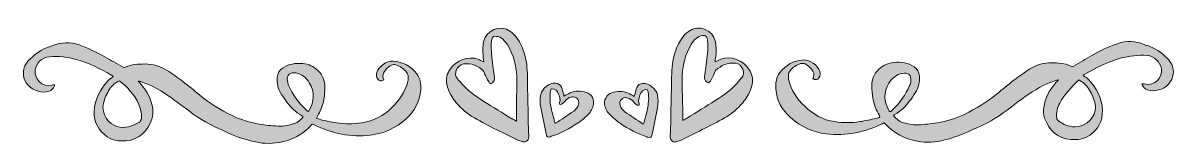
# Model space of a CAD drawing. Header units: inches. Extents: x 0.75 to 5.25, y 1.52 to 4.48.
# Drawn here: x 1.032 to 4.962, y 2.754 to 3.168 of the extents above; entities that cross this region are included whole.
import ezdxf

# ---------------------------------------------------------------- set-up
doc = ezdxf.new("R2010")
doc.units = ezdxf.units.IN
doc.header["$MEASUREMENT"] = 0
doc.layers.add('Calque 1', color=7, linetype='Continuous')

# ---------------------------------------------------------------- blocks, each defined once
blk = doc.blocks.new('block 4')
at = {"layer": 'Calque 1', "true_color": 0xbd2218}
h = blk.add_hatch(color=22, dxfattribs=at)
h.dxf.hatch_style = 2
edge = h.paths.add_edge_path()
edge.add_spline(control_points=[(2.6056, 3.0347), (2.6042, 3.0444), (2.6028, 3.0528), (2.6028, 3.0611), (2.6014, 3.0764), (2.6028, 3.0917), (2.6056, 3.1069), (2.6125, 3.1375), (2.6597, 3.1681), (2.6972, 3.1389), (2.7111, 3.1278), (2.7222, 3.1139), (2.7306, 3.0972), (2.7431, 3.0722), (2.7514, 3.0444), (2.7528, 3.0167), (2.7556, 2.9861), (2.7542, 2.9556), (2.7556, 2.925), (2.7569, 2.8806), (2.7569, 2.8361), (2.7583, 2.7931), (2.7583, 2.7889), (2.7597, 2.7861), (2.7597, 2.7819), (2.7597, 2.7764), (2.7583, 2.7708), (2.7542, 2.7667), (2.7514, 2.7625), (2.7472, 2.7611), (2.7431, 2.7611), (2.7361, 2.7625), (2.7292, 2.7639), (2.7236, 2.7667), (2.7056, 2.775), (2.6875, 2.7847), (2.6694, 2.7931), (2.6431, 2.8056), (2.6167, 2.8194), (2.5917, 2.8333), (2.5667, 2.8458), (2.5444, 2.8611), (2.525, 2.8806), (2.5125, 2.8931), (2.5014, 2.9069), (2.4931, 2.9222), (2.4861, 2.9333), (2.4819, 2.9458), (2.4792, 2.9583), (2.475, 2.9764), (2.4792, 2.9944), (2.4903, 3.0097), (2.5111, 3.0403), (2.5528, 3.0556), (2.5861, 3.0444), (2.5917, 3.0417), (2.5972, 3.0389), (2.6056, 3.0347)], knot_values=[0, 0, 0, 0, 1, 1, 1, 2, 2, 2, 3, 3, 3, 4, 4, 4, 5, 5, 5, 6, 6, 6, 7, 7, 7, 8, 8, 8, 9, 9, 9, 10, 10, 10, 11, 11, 11, 12, 12, 12, 13, 13, 13, 14, 14, 14, 15, 15, 15, 16, 16, 16, 17, 17, 17, 18, 18, 18, 19, 19, 19, 19], degree=3, periodic=1)
edge = h.paths.add_edge_path()
edge.add_spline(control_points=[(2.7167, 2.8319), (2.7167, 2.8375), (2.7167, 2.8403), (2.7167, 2.8431), (2.7167, 2.8542), (2.7167, 2.8667), (2.7167, 2.8778), (2.7167, 2.9139), (2.7194, 2.95), (2.7181, 2.9861), (2.7167, 3.0236), (2.7069, 3.0583), (2.6875, 3.0917), (2.6833, 3.0986), (2.6764, 3.1056), (2.6708, 3.1125), (2.6653, 3.1181), (2.6569, 3.1222), (2.6486, 3.1222), (2.6389, 3.1236), (2.6361, 3.1222), (2.6333, 3.1125), (2.6319, 3.1056), (2.6306, 3.0986), (2.6306, 3.0917), (2.6306, 3.0653), (2.6347, 3.0389), (2.6375, 3.0125), (2.6389, 3.0028), (2.6403, 2.9917), (2.6417, 2.9819), (2.6431, 2.975), (2.6403, 2.9681), (2.6347, 2.9639), (2.6292, 2.9597), (2.625, 2.9597), (2.6222, 2.9667), (2.6167, 2.9764), (2.6125, 2.9861), (2.6083, 2.9944), (2.6069, 2.9972), (2.6056, 3), (2.6042, 3.0028), (2.5861, 3.0222), (2.5639, 3.0319), (2.5361, 3.0278), (2.5125, 3.025), (2.5014, 2.9917), (2.5153, 2.9778), (2.5181, 2.9736), (2.5208, 2.9708), (2.525, 2.9667), (2.5472, 2.9389), (2.5764, 2.9194), (2.6056, 2.9), (2.6375, 2.8806), (2.6694, 2.8597), (2.7014, 2.8403), (2.7042, 2.8403), (2.7097, 2.8375), (2.7167, 2.8319)], knot_values=[0, 0, 0, 0, 1, 1, 1, 2, 2, 2, 3, 3, 3, 4, 4, 4, 5, 5, 5, 6, 6, 6, 7, 7, 7, 8, 8, 8, 9, 9, 9, 10, 10, 10, 11, 11, 11, 12, 12, 12, 13, 13, 13, 14, 14, 14, 15, 15, 15, 16, 16, 16, 17, 17, 17, 18, 18, 18, 19, 19, 19, 20, 20, 20, 20], degree=3, periodic=1)
at = {"layer": 'Calque 1', "true_color": 0x62432c}
h = blk.add_hatch(color=49, dxfattribs=at)
h.dxf.hatch_style = 2
edge = h.paths.add_edge_path()
edge.add_spline(control_points=[(1.3403, 2.9847), (1.3375, 2.9875), (1.3361, 2.9875), (1.3347, 2.9889), (1.2958, 3.0111), (1.2569, 3.0319), (1.2139, 3.0431), (1.1847, 3.0514), (1.1528, 3.0556), (1.1222, 3.0528), (1.0958, 3.05), (1.0778, 3.0319), (1.0736, 3.0069), (1.0694, 2.9819), (1.0944, 2.9444), (1.1319, 2.9556), (1.1333, 2.9556), (1.1361, 2.9569), (1.1389, 2.9569), (1.1389, 2.9556), (1.1403, 2.9542), (1.1389, 2.9528), (1.1347, 2.9444), (1.1292, 2.9375), (1.1208, 2.9347), (1.1083, 2.9306), (1.0958, 2.9306), (1.0833, 2.9347), (1.0556, 2.9417), (1.0361, 2.9639), (1.0333, 2.9903), (1.0319, 3.0083), (1.0375, 3.0236), (1.0486, 3.0375), (1.0667, 3.0569), (1.0875, 3.0736), (1.1125, 3.0833), (1.1194, 3.0861), (1.125, 3.0875), (1.1319, 3.0903), (1.1625, 3.1028), (1.1931, 3.1028), (1.2236, 3.0931), (1.2542, 3.0819), (1.2833, 3.0681), (1.3111, 3.0528), (1.3319, 3.0403), (1.3528, 3.0292), (1.3736, 3.0167), (1.3764, 3.0153), (1.3792, 3.0153), (1.3819, 3.0167), (1.4028, 3.0264), (1.425, 3.0278), (1.4486, 3.0278), (1.475, 3.0278), (1.5, 3.0208), (1.5222, 3.0069), (1.5417, 2.9944), (1.5597, 2.9819), (1.5778, 2.9681), (1.5972, 2.9528), (1.6167, 2.9375), (1.6361, 2.9208), (1.6694, 2.8931), (1.7069, 2.8708), (1.7458, 2.8514), (1.775, 2.8375), (1.8069, 2.8278), (1.8389, 2.8222), (1.8597, 2.8181), (1.8806, 2.8167), (1.9028, 2.8153), (1.9236, 2.8139), (1.9431, 2.8194), (1.9611, 2.825), (1.9708, 2.8278), (1.9792, 2.8361), (1.9889, 2.8472), (1.9875, 2.8486), (1.9847, 2.85), (1.9833, 2.8514), (1.9625, 2.8625), (1.9472, 2.8792), (1.9333, 2.8972), (1.9264, 2.9069), (1.9208, 2.9153), (1.9139, 2.925), (1.9014, 2.9431), (1.8986, 2.9625), (1.9, 2.9833), (1.9014, 2.9958), (1.9069, 3.0069), (1.9181, 3.0139), (1.9389, 3.0278), (1.9625, 3.0319), (1.9875, 3.0292), (2.0069, 3.0278), (2.025, 3.0194), (2.0389, 3.0056), (2.0556, 2.9903), (2.0625, 2.9708), (2.0625, 2.9486), (2.0625, 2.9208), (2.0597, 2.8944), (2.0472, 2.8681), (2.0431, 2.8597), (2.0389, 2.8528), (2.0347, 2.8431), (2.0389, 2.8417), (2.0431, 2.8389), (2.0472, 2.8375), (2.0653, 2.8333), (2.0833, 2.8292), (2.1028, 2.8264), (2.1306, 2.8222), (2.1597, 2.8222), (2.1889, 2.8264), (2.2292, 2.8333), (2.2639, 2.8514), (2.2917, 2.8792), (2.3167, 2.9042), (2.3375, 2.9319), (2.3458, 2.9681), (2.3472, 2.9736), (2.3486, 2.9792), (2.3472, 2.9847), (2.3472, 2.9903), (2.3444, 2.9958), (2.3417, 3), (2.3319, 3.0111), (2.3194, 3.0194), (2.3056, 3.025), (2.3, 3.0264), (2.2958, 3.0264), (2.2903, 3.0236), (2.2792, 3.0181), (2.2708, 3.0097), (2.2639, 2.9986), (2.2597, 2.9903), (2.2597, 2.9819), (2.2639, 2.9736), (2.2556, 2.9681), (2.2472, 2.9694), (2.2431, 2.9764), (2.2375, 2.9833), (2.2375, 2.9917), (2.2403, 2.9986), (2.2472, 3.0194), (2.2736, 3.0389), (2.2958, 3.0375), (2.3292, 3.0347), (2.3569, 3.0208), (2.3764, 2.9944), (2.3889, 2.9778), (2.3917, 2.9583), (2.3903, 2.9389), (2.3875, 2.8986), (2.3681, 2.8667), (2.3403, 2.8403), (2.3056, 2.8083), (2.2653, 2.7903), (2.2181, 2.7847), (2.1514, 2.7764), (2.0875, 2.7903), (2.0264, 2.8194), (2.025, 2.8208), (2.0222, 2.8208), (2.0208, 2.8222), (2.0208, 2.8222), (2.0208, 2.8222), (2.0194, 2.8222), (2.0181, 2.8208), (2.0181, 2.8208), (2.0167, 2.8194), (1.9875, 2.7861), (1.95, 2.7667), (1.9069, 2.7597), (1.8764, 2.7542), (1.8444, 2.7556), (1.8139, 2.7639), (1.7819, 2.7722), (1.7514, 2.7819), (1.7222, 2.7972), (1.7097, 2.8042), (1.6972, 2.8083), (1.6847, 2.8139), (1.6444, 2.8333), (1.6083, 2.8597), (1.5736, 2.8861), (1.5431, 2.9097), (1.5111, 2.9319), (1.4778, 2.95), (1.4653, 2.9569), (1.45, 2.9611), (1.4361, 2.9667), (1.4333, 2.9681), (1.4306, 2.9681), (1.425, 2.9694), (1.4306, 2.9639), (1.4333, 2.9597), (1.4361, 2.9569), (1.4569, 2.9333), (1.4708, 2.9056), (1.475, 2.875), (1.4764, 2.8625), (1.4764, 2.8514), (1.4722, 2.8389), (1.4597, 2.8), (1.4292, 2.7681), (1.3833, 2.7653), (1.3611, 2.7639), (1.3389, 2.7653), (1.3194, 2.7792), (1.2903, 2.8), (1.2736, 2.8278), (1.275, 2.8653), (1.2764, 2.9083), (1.2958, 2.9417), (1.3236, 2.9722), (1.3333, 2.9792), (1.3361, 2.9819), (1.3403, 2.9847)], knot_values=[0, 0, 0, 0, 1, 1, 1, 2, 2, 2, 3, 3, 3, 4, 4, 4, 5, 5, 5, 6, 6, 6, 7, 7, 7, 8, 8, 8, 9, 9, 9, 10, 10, 10, 11, 11, 11, 12, 12, 12, 13, 13, 13, 14, 14, 14, 15, 15, 15, 16, 16, 16, 17, 17, 17, 18, 18, 18, 19, 19, 19, 20, 20, 20, 21, 21, 21, 22, 22, 22, 23, 23, 23, 24, 24, 24, 25, 25, 25, 26, 26, 26, 27, 27, 27, 28, 28, 28, 29, 29, 29, 30, 30, 30, 31, 31, 31, 32, 32, 32, 33, 33, 33, 34, 34, 34, 35, 35, 35, 36, 36, 36, 37, 37, 37, 38, 38, 38, 39, 39, 39, 40, 40, 40, 41, 41, 41, 42, 42, 42, 43, 43, 43, 44, 44, 44, 45, 45, 45, 46, 46, 46, 47, 47, 47, 48, 48, 48, 49, 49, 49, 50, 50, 50, 51, 51, 51, 52, 52, 52, 53, 53, 53, 54, 54, 54, 55, 55, 55, 56, 56, 56, 57, 57, 57, 58, 58, 58, 59, 59, 59, 60, 60, 60, 61, 61, 61, 62, 62, 62, 63, 63, 63, 64, 64, 64, 65, 65, 65, 66, 66, 66, 67, 67, 67, 68, 68, 68, 69, 69, 69, 70, 70, 70, 71, 71, 71, 72, 72, 72, 73, 73, 73, 74, 74, 74, 74], degree=3, periodic=1)
edge = h.paths.add_edge_path()
edge.add_spline(control_points=[(1.3611, 2.9708), (1.3472, 2.9639), (1.3361, 2.9542), (1.3278, 2.9417), (1.3181, 2.9278), (1.3111, 2.9111), (1.3069, 2.8944), (1.2972, 2.8542), (1.3264, 2.8222), (1.3528, 2.8139), (1.3806, 2.8069), (1.4056, 2.8139), (1.4292, 2.8292), (1.4333, 2.8319), (1.4347, 2.8375), (1.4361, 2.8417), (1.4375, 2.8597), (1.4333, 2.8764), (1.4264, 2.8917), (1.4111, 2.925), (1.3875, 2.9486), (1.3611, 2.9708)], knot_values=[0, 0, 0, 0, 1, 1, 1, 2, 2, 2, 3, 3, 3, 4, 4, 4, 5, 5, 5, 6, 6, 6, 7, 7, 7, 7], degree=3, periodic=1)
edge = h.paths.add_edge_path()
edge.add_spline(control_points=[(2.0056, 2.8653), (2.0069, 2.8667), (2.0083, 2.8667), (2.0083, 2.8681), (2.0264, 2.9), (2.0292, 2.9319), (2.0097, 2.9639), (1.9986, 2.9819), (1.9833, 2.9931), (1.9639, 2.9972), (1.9444, 3.0014), (1.9319, 2.9903), (1.9347, 2.9708), (1.9361, 2.9653), (1.9375, 2.9597), (1.9389, 2.9556), (1.9528, 2.9236), (1.9722, 2.8958), (1.9972, 2.8722), (2.0014, 2.8681), (2.0028, 2.8667), (2.0056, 2.8653)], knot_values=[0, 0, 0, 0, 1, 1, 1, 2, 2, 2, 3, 3, 3, 4, 4, 4, 5, 5, 5, 6, 6, 6, 7, 7, 7, 7], degree=3, periodic=1)
at = {"layer": 'Calque 1', "true_color": 0xbd2218}
h = blk.add_hatch(color=22, dxfattribs=at)
h.dxf.hatch_style = 2
edge = h.paths.add_edge_path()
edge.add_spline(control_points=[(2.8792, 2.9181), (2.8861, 2.9222), (2.8931, 2.925), (2.9, 2.9292), (2.9181, 2.9375), (2.9375, 2.9361), (2.9556, 2.9306), (2.975, 2.925), (2.9847, 2.9042), (2.9792, 2.8847), (2.975, 2.8722), (2.9694, 2.8611), (2.9597, 2.8528), (2.95, 2.8431), (2.9389, 2.8333), (2.9278, 2.8264), (2.8986, 2.8069), (2.8694, 2.7903), (2.8361, 2.7806), (2.8347, 2.7806), (2.8347, 2.7806), (2.8333, 2.7792), (2.8222, 2.7764), (2.8208, 2.7778), (2.8181, 2.7889), (2.8125, 2.8194), (2.8056, 2.8486), (2.8, 2.8792), (2.7972, 2.8944), (2.7972, 2.9083), (2.8, 2.9236), (2.8042, 2.9444), (2.8292, 2.9639), (2.85, 2.9625), (2.8597, 2.9611), (2.8667, 2.9569), (2.8708, 2.9486), (2.8736, 2.9417), (2.875, 2.9347), (2.8764, 2.9292), (2.8792, 2.9236), (2.8792, 2.9208), (2.8792, 2.9181)], knot_values=[0, 0, 0, 0, 1, 1, 1, 2, 2, 2, 3, 3, 3, 4, 4, 4, 5, 5, 5, 6, 6, 6, 7, 7, 7, 8, 8, 8, 9, 9, 9, 10, 10, 10, 11, 11, 11, 12, 12, 12, 13, 13, 13, 14, 14, 14, 14], degree=3, periodic=1)
edge = h.paths.add_edge_path()
edge.add_spline(control_points=[(2.85, 2.825), (2.8722, 2.8389), (2.8917, 2.8528), (2.9125, 2.8667), (2.9167, 2.8694), (2.9194, 2.8722), (2.9222, 2.8764), (2.925, 2.8806), (2.9278, 2.8847), (2.9292, 2.8903), (2.9333, 2.9056), (2.9208, 2.9181), (2.9056, 2.9153), (2.8958, 2.9139), (2.8875, 2.9083), (2.8819, 2.9), (2.8792, 2.8958), (2.875, 2.8931), (2.8708, 2.8903), (2.8694, 2.8889), (2.8653, 2.8903), (2.8639, 2.8903), (2.8625, 2.8903), (2.8625, 2.8944), (2.8639, 2.8958), (2.8681, 2.9056), (2.8653, 2.9153), (2.8611, 2.925), (2.8569, 2.9361), (2.85, 2.9431), (2.8361, 2.9431), (2.8347, 2.9403), (2.8333, 2.9375), (2.8333, 2.9347), (2.8319, 2.925), (2.8319, 2.9139), (2.8319, 2.9042), (2.8333, 2.8819), (2.8389, 2.8597), (2.8458, 2.8375), (2.8458, 2.8319), (2.8472, 2.8292), (2.85, 2.825)], knot_values=[0, 0, 0, 0, 1, 1, 1, 2, 2, 2, 3, 3, 3, 4, 4, 4, 5, 5, 5, 6, 6, 6, 7, 7, 7, 8, 8, 8, 9, 9, 9, 10, 10, 10, 11, 11, 11, 12, 12, 12, 13, 13, 13, 14, 14, 14, 14], degree=3, periodic=1)
at = {"layer": 'Calque 1', "lineweight": 0}
for points, knots in [([(2.6056, 3.0347), (2.6042, 3.0444), (2.6028, 3.0528), (2.6028, 3.0611), (2.6014, 3.0764), (2.6028, 3.0917), (2.6056, 3.1069), (2.6125, 3.1375), (2.6597, 3.1681), (2.6972, 3.1389), (2.7111, 3.1278), (2.7222, 3.1139), (2.7306, 3.0972), (2.7431, 3.0722), (2.7514, 3.0444), (2.7528, 3.0167), (2.7556, 2.9861), (2.7542, 2.9556), (2.7556, 2.925), (2.7569, 2.8806), (2.7569, 2.8361), (2.7583, 2.7931), (2.7583, 2.7889), (2.7597, 2.7861), (2.7597, 2.7819), (2.7597, 2.7764), (2.7583, 2.7708), (2.7542, 2.7667), (2.7514, 2.7625), (2.7472, 2.7611), (2.7431, 2.7611), (2.7361, 2.7625), (2.7292, 2.7639), (2.7236, 2.7667), (2.7056, 2.775), (2.6875, 2.7847), (2.6694, 2.7931), (2.6431, 2.8056), (2.6167, 2.8194), (2.5917, 2.8333), (2.5667, 2.8458), (2.5444, 2.8611), (2.525, 2.8806), (2.5125, 2.8931), (2.5014, 2.9069), (2.4931, 2.9222), (2.4861, 2.9333), (2.4819, 2.9458), (2.4792, 2.9583), (2.475, 2.9764), (2.4792, 2.9944), (2.4903, 3.0097), (2.5111, 3.0403), (2.5528, 3.0556), (2.5861, 3.0444), (2.5917, 3.0417), (2.5972, 3.0389), (2.6056, 3.0347)], [0, 0, 0, 0, 1, 1, 1, 2, 2, 2, 3, 3, 3, 4, 4, 4, 5, 5, 5, 6, 6, 6, 7, 7, 7, 8, 8, 8, 9, 9, 9, 10, 10, 10, 11, 11, 11, 12, 12, 12, 13, 13, 13, 14, 14, 14, 15, 15, 15, 16, 16, 16, 17, 17, 17, 18, 18, 18, 19, 19, 19, 19]), ([(2.7167, 2.8319), (2.7167, 2.8375), (2.7167, 2.8403), (2.7167, 2.8431), (2.7167, 2.8542), (2.7167, 2.8667), (2.7167, 2.8778), (2.7167, 2.9139), (2.7194, 2.95), (2.7181, 2.9861), (2.7167, 3.0236), (2.7069, 3.0583), (2.6875, 3.0917), (2.6833, 3.0986), (2.6764, 3.1056), (2.6708, 3.1125), (2.6653, 3.1181), (2.6569, 3.1222), (2.6486, 3.1222), (2.6389, 3.1236), (2.6361, 3.1222), (2.6333, 3.1125), (2.6319, 3.1056), (2.6306, 3.0986), (2.6306, 3.0917), (2.6306, 3.0653), (2.6347, 3.0389), (2.6375, 3.0125), (2.6389, 3.0028), (2.6403, 2.9917), (2.6417, 2.9819), (2.6431, 2.975), (2.6403, 2.9681), (2.6347, 2.9639), (2.6292, 2.9597), (2.625, 2.9597), (2.6222, 2.9667), (2.6167, 2.9764), (2.6125, 2.9861), (2.6083, 2.9944), (2.6069, 2.9972), (2.6056, 3), (2.6042, 3.0028), (2.5861, 3.0222), (2.5639, 3.0319), (2.5361, 3.0278), (2.5125, 3.025), (2.5014, 2.9917), (2.5153, 2.9778), (2.5181, 2.9736), (2.5208, 2.9708), (2.525, 2.9667), (2.5472, 2.9389), (2.5764, 2.9194), (2.6056, 2.9), (2.6375, 2.8806), (2.6694, 2.8597), (2.7014, 2.8403), (2.7042, 2.8403), (2.7097, 2.8375), (2.7167, 2.8319)], [0, 0, 0, 0, 1, 1, 1, 2, 2, 2, 3, 3, 3, 4, 4, 4, 5, 5, 5, 6, 6, 6, 7, 7, 7, 8, 8, 8, 9, 9, 9, 10, 10, 10, 11, 11, 11, 12, 12, 12, 13, 13, 13, 14, 14, 14, 15, 15, 15, 16, 16, 16, 17, 17, 17, 18, 18, 18, 19, 19, 19, 20, 20, 20, 20]), ([(1.3403, 2.9847), (1.3375, 2.9875), (1.3361, 2.9875), (1.3347, 2.9889), (1.2958, 3.0111), (1.2569, 3.0319), (1.2139, 3.0431), (1.1847, 3.0514), (1.1528, 3.0556), (1.1222, 3.0528), (1.0958, 3.05), (1.0778, 3.0319), (1.0736, 3.0069), (1.0694, 2.9819), (1.0944, 2.9444), (1.1319, 2.9556), (1.1333, 2.9556), (1.1361, 2.9569), (1.1389, 2.9569), (1.1389, 2.9556), (1.1403, 2.9542), (1.1389, 2.9528), (1.1347, 2.9444), (1.1292, 2.9375), (1.1208, 2.9347), (1.1083, 2.9306), (1.0958, 2.9306), (1.0833, 2.9347), (1.0556, 2.9417), (1.0361, 2.9639), (1.0333, 2.9903), (1.0319, 3.0083), (1.0375, 3.0236), (1.0486, 3.0375), (1.0667, 3.0569), (1.0875, 3.0736), (1.1125, 3.0833), (1.1194, 3.0861), (1.125, 3.0875), (1.1319, 3.0903), (1.1625, 3.1028), (1.1931, 3.1028), (1.2236, 3.0931), (1.2542, 3.0819), (1.2833, 3.0681), (1.3111, 3.0528), (1.3319, 3.0403), (1.3528, 3.0292), (1.3736, 3.0167), (1.3764, 3.0153), (1.3792, 3.0153), (1.3819, 3.0167), (1.4028, 3.0264), (1.425, 3.0278), (1.4486, 3.0278), (1.475, 3.0278), (1.5, 3.0208), (1.5222, 3.0069), (1.5417, 2.9944), (1.5597, 2.9819), (1.5778, 2.9681), (1.5972, 2.9528), (1.6167, 2.9375), (1.6361, 2.9208), (1.6694, 2.8931), (1.7069, 2.8708), (1.7458, 2.8514), (1.775, 2.8375), (1.8069, 2.8278), (1.8389, 2.8222), (1.8597, 2.8181), (1.8806, 2.8167), (1.9028, 2.8153), (1.9236, 2.8139), (1.9431, 2.8194), (1.9611, 2.825), (1.9708, 2.8278), (1.9792, 2.8361), (1.9889, 2.8472), (1.9875, 2.8486), (1.9847, 2.85), (1.9833, 2.8514), (1.9625, 2.8625), (1.9472, 2.8792), (1.9333, 2.8972), (1.9264, 2.9069), (1.9208, 2.9153), (1.9139, 2.925), (1.9014, 2.9431), (1.8986, 2.9625), (1.9, 2.9833), (1.9014, 2.9958), (1.9069, 3.0069), (1.9181, 3.0139), (1.9389, 3.0278), (1.9625, 3.0319), (1.9875, 3.0292), (2.0069, 3.0278), (2.025, 3.0194), (2.0389, 3.0056), (2.0556, 2.9903), (2.0625, 2.9708), (2.0625, 2.9486), (2.0625, 2.9208), (2.0597, 2.8944), (2.0472, 2.8681), (2.0431, 2.8597), (2.0389, 2.8528), (2.0347, 2.8431), (2.0389, 2.8417), (2.0431, 2.8389), (2.0472, 2.8375), (2.0653, 2.8333), (2.0833, 2.8292), (2.1028, 2.8264), (2.1306, 2.8222), (2.1597, 2.8222), (2.1889, 2.8264), (2.2292, 2.8333), (2.2639, 2.8514), (2.2917, 2.8792), (2.3167, 2.9042), (2.3375, 2.9319), (2.3458, 2.9681), (2.3472, 2.9736), (2.3486, 2.9792), (2.3472, 2.9847), (2.3472, 2.9903), (2.3444, 2.9958), (2.3417, 3), (2.3319, 3.0111), (2.3194, 3.0194), (2.3056, 3.025), (2.3, 3.0264), (2.2958, 3.0264), (2.2903, 3.0236), (2.2792, 3.0181), (2.2708, 3.0097), (2.2639, 2.9986), (2.2597, 2.9903), (2.2597, 2.9819), (2.2639, 2.9736), (2.2556, 2.9681), (2.2472, 2.9694), (2.2431, 2.9764), (2.2375, 2.9833), (2.2375, 2.9917), (2.2403, 2.9986), (2.2472, 3.0194), (2.2736, 3.0389), (2.2958, 3.0375), (2.3292, 3.0347), (2.3569, 3.0208), (2.3764, 2.9944), (2.3889, 2.9778), (2.3917, 2.9583), (2.3903, 2.9389), (2.3875, 2.8986), (2.3681, 2.8667), (2.3403, 2.8403), (2.3056, 2.8083), (2.2653, 2.7903), (2.2181, 2.7847), (2.1514, 2.7764), (2.0875, 2.7903), (2.0264, 2.8194), (2.025, 2.8208), (2.0222, 2.8208), (2.0208, 2.8222), (2.0208, 2.8222), (2.0208, 2.8222), (2.0194, 2.8222), (2.0181, 2.8208), (2.0181, 2.8208), (2.0167, 2.8194), (1.9875, 2.7861), (1.95, 2.7667), (1.9069, 2.7597), (1.8764, 2.7542), (1.8444, 2.7556), (1.8139, 2.7639), (1.7819, 2.7722), (1.7514, 2.7819), (1.7222, 2.7972), (1.7097, 2.8042), (1.6972, 2.8083), (1.6847, 2.8139), (1.6444, 2.8333), (1.6083, 2.8597), (1.5736, 2.8861), (1.5431, 2.9097), (1.5111, 2.9319), (1.4778, 2.95), (1.4653, 2.9569), (1.45, 2.9611), (1.4361, 2.9667), (1.4333, 2.9681), (1.4306, 2.9681), (1.425, 2.9694), (1.4306, 2.9639), (1.4333, 2.9597), (1.4361, 2.9569), (1.4569, 2.9333), (1.4708, 2.9056), (1.475, 2.875), (1.4764, 2.8625), (1.4764, 2.8514), (1.4722, 2.8389), (1.4597, 2.8), (1.4292, 2.7681), (1.3833, 2.7653), (1.3611, 2.7639), (1.3389, 2.7653), (1.3194, 2.7792), (1.2903, 2.8), (1.2736, 2.8278), (1.275, 2.8653), (1.2764, 2.9083), (1.2958, 2.9417), (1.3236, 2.9722), (1.3333, 2.9792), (1.3361, 2.9819), (1.3403, 2.9847)], [0, 0, 0, 0, 1, 1, 1, 2, 2, 2, 3, 3, 3, 4, 4, 4, 5, 5, 5, 6, 6, 6, 7, 7, 7, 8, 8, 8, 9, 9, 9, 10, 10, 10, 11, 11, 11, 12, 12, 12, 13, 13, 13, 14, 14, 14, 15, 15, 15, 16, 16, 16, 17, 17, 17, 18, 18, 18, 19, 19, 19, 20, 20, 20, 21, 21, 21, 22, 22, 22, 23, 23, 23, 24, 24, 24, 25, 25, 25, 26, 26, 26, 27, 27, 27, 28, 28, 28, 29, 29, 29, 30, 30, 30, 31, 31, 31, 32, 32, 32, 33, 33, 33, 34, 34, 34, 35, 35, 35, 36, 36, 36, 37, 37, 37, 38, 38, 38, 39, 39, 39, 40, 40, 40, 41, 41, 41, 42, 42, 42, 43, 43, 43, 44, 44, 44, 45, 45, 45, 46, 46, 46, 47, 47, 47, 48, 48, 48, 49, 49, 49, 50, 50, 50, 51, 51, 51, 52, 52, 52, 53, 53, 53, 54, 54, 54, 55, 55, 55, 56, 56, 56, 57, 57, 57, 58, 58, 58, 59, 59, 59, 60, 60, 60, 61, 61, 61, 62, 62, 62, 63, 63, 63, 64, 64, 64, 65, 65, 65, 66, 66, 66, 67, 67, 67, 68, 68, 68, 69, 69, 69, 70, 70, 70, 71, 71, 71, 72, 72, 72, 73, 73, 73, 74, 74, 74, 74]), ([(2.0056, 2.8653), (2.0069, 2.8667), (2.0083, 2.8667), (2.0083, 2.8681), (2.0264, 2.9), (2.0292, 2.9319), (2.0097, 2.9639), (1.9986, 2.9819), (1.9833, 2.9931), (1.9639, 2.9972), (1.9444, 3.0014), (1.9319, 2.9903), (1.9347, 2.9708), (1.9361, 2.9653), (1.9375, 2.9597), (1.9389, 2.9556), (1.9528, 2.9236), (1.9722, 2.8958), (1.9972, 2.8722), (2.0014, 2.8681), (2.0028, 2.8667), (2.0056, 2.8653)], [0, 0, 0, 0, 1, 1, 1, 2, 2, 2, 3, 3, 3, 4, 4, 4, 5, 5, 5, 6, 6, 6, 7, 7, 7, 7]), ([(1.3611, 2.9708), (1.3472, 2.9639), (1.3361, 2.9542), (1.3278, 2.9417), (1.3181, 2.9278), (1.3111, 2.9111), (1.3069, 2.8944), (1.2972, 2.8542), (1.3264, 2.8222), (1.3528, 2.8139), (1.3806, 2.8069), (1.4056, 2.8139), (1.4292, 2.8292), (1.4333, 2.8319), (1.4347, 2.8375), (1.4361, 2.8417), (1.4375, 2.8597), (1.4333, 2.8764), (1.4264, 2.8917), (1.4111, 2.925), (1.3875, 2.9486), (1.3611, 2.9708)], [0, 0, 0, 0, 1, 1, 1, 2, 2, 2, 3, 3, 3, 4, 4, 4, 5, 5, 5, 6, 6, 6, 7, 7, 7, 7]), ([(2.8792, 2.9181), (2.8861, 2.9222), (2.8931, 2.925), (2.9, 2.9292), (2.9181, 2.9375), (2.9375, 2.9361), (2.9556, 2.9306), (2.975, 2.925), (2.9847, 2.9042), (2.9792, 2.8847), (2.975, 2.8722), (2.9694, 2.8611), (2.9597, 2.8528), (2.95, 2.8431), (2.9389, 2.8333), (2.9278, 2.8264), (2.8986, 2.8069), (2.8694, 2.7903), (2.8361, 2.7806), (2.8347, 2.7806), (2.8347, 2.7806), (2.8333, 2.7792), (2.8222, 2.7764), (2.8208, 2.7778), (2.8181, 2.7889), (2.8125, 2.8194), (2.8056, 2.8486), (2.8, 2.8792), (2.7972, 2.8944), (2.7972, 2.9083), (2.8, 2.9236), (2.8042, 2.9444), (2.8292, 2.9639), (2.85, 2.9625), (2.8597, 2.9611), (2.8667, 2.9569), (2.8708, 2.9486), (2.8736, 2.9417), (2.875, 2.9347), (2.8764, 2.9292), (2.8792, 2.9236), (2.8792, 2.9208), (2.8792, 2.9181)], [0, 0, 0, 0, 1, 1, 1, 2, 2, 2, 3, 3, 3, 4, 4, 4, 5, 5, 5, 6, 6, 6, 7, 7, 7, 8, 8, 8, 9, 9, 9, 10, 10, 10, 11, 11, 11, 12, 12, 12, 13, 13, 13, 14, 14, 14, 14]), ([(2.85, 2.825), (2.8722, 2.8389), (2.8917, 2.8528), (2.9125, 2.8667), (2.9167, 2.8694), (2.9194, 2.8722), (2.9222, 2.8764), (2.925, 2.8806), (2.9278, 2.8847), (2.9292, 2.8903), (2.9333, 2.9056), (2.9208, 2.9181), (2.9056, 2.9153), (2.8958, 2.9139), (2.8875, 2.9083), (2.8819, 2.9), (2.8792, 2.8958), (2.875, 2.8931), (2.8708, 2.8903), (2.8694, 2.8889), (2.8653, 2.8903), (2.8639, 2.8903), (2.8625, 2.8903), (2.8625, 2.8944), (2.8639, 2.8958), (2.8681, 2.9056), (2.8653, 2.9153), (2.8611, 2.925), (2.8569, 2.9361), (2.85, 2.9431), (2.8361, 2.9431), (2.8347, 2.9403), (2.8333, 2.9375), (2.8333, 2.9347), (2.8319, 2.925), (2.8319, 2.9139), (2.8319, 2.9042), (2.8333, 2.8819), (2.8389, 2.8597), (2.8458, 2.8375), (2.8458, 2.8319), (2.8472, 2.8292), (2.85, 2.825)], [0, 0, 0, 0, 1, 1, 1, 2, 2, 2, 3, 3, 3, 4, 4, 4, 5, 5, 5, 6, 6, 6, 7, 7, 7, 8, 8, 8, 9, 9, 9, 10, 10, 10, 11, 11, 11, 12, 12, 12, 13, 13, 13, 14, 14, 14, 14])]:
    blk.add_open_spline(points, degree=3, knots=knots, dxfattribs=at)
blk = doc.blocks.new('block 5')
at = {"layer": 'Calque 1', "true_color": 0xbd2218}
h = blk.add_hatch(color=22, dxfattribs=at)
h.dxf.hatch_style = 2
edge = h.paths.add_edge_path()
edge.add_spline(control_points=[(3.4153, 3.0444), (3.45, 3.0569), (3.4903, 3.0417), (3.5111, 3.0097), (3.5222, 2.9944), (3.525, 2.9764), (3.5222, 2.9583), (3.5194, 2.9458), (3.5153, 2.9333), (3.5083, 2.9222), (3.5, 2.9069), (3.4889, 2.8931), (3.4764, 2.8806), (3.4569, 2.8611), (3.4347, 2.8458), (3.4097, 2.8333), (3.3833, 2.8194), (3.3583, 2.8069), (3.3319, 2.7931), (3.3139, 2.7847), (3.2958, 2.775), (3.2778, 2.7667), (3.2722, 2.7639), (3.2639, 2.7625), (3.2583, 2.7611), (3.2528, 2.7597), (3.25, 2.7625), (3.2472, 2.7667), (3.2431, 2.7708), (3.2417, 2.7764), (3.2417, 2.7819), (3.2417, 2.7861), (3.2431, 2.7889), (3.2431, 2.7931), (3.2444, 2.8375), (3.2444, 2.8819), (3.2458, 2.925), (3.2472, 2.9556), (3.2458, 2.9861), (3.2486, 3.0167), (3.2514, 3.0444), (3.2583, 3.0722), (3.2708, 3.0972), (3.2792, 3.1125), (3.2889, 3.1278), (3.3042, 3.1389), (3.3417, 3.1681), (3.3889, 3.1389), (3.3958, 3.1069), (3.3986, 3.0917), (3.4, 3.0764), (3.3986, 3.0611), (3.3972, 3.0528), (3.3958, 3.0444), (3.3958, 3.0347), (3.4028, 3.0389), (3.4083, 3.0417), (3.4153, 3.0444)], knot_values=[0, 0, 0, 0, 1, 1, 1, 2, 2, 2, 3, 3, 3, 4, 4, 4, 5, 5, 5, 6, 6, 6, 7, 7, 7, 8, 8, 8, 9, 9, 9, 10, 10, 10, 11, 11, 11, 12, 12, 12, 13, 13, 13, 14, 14, 14, 15, 15, 15, 16, 16, 16, 17, 17, 17, 18, 18, 18, 19, 19, 19, 19], degree=3, periodic=1)
edge = h.paths.add_edge_path()
edge.add_spline(control_points=[(3.3, 2.8431), (3.3319, 2.8625), (3.3639, 2.8833), (3.3958, 2.9028), (3.425, 2.9208), (3.4542, 2.9417), (3.4764, 2.9694), (3.4792, 2.9736), (3.4819, 2.9764), (3.4861, 2.9806), (3.5, 2.9944), (3.4889, 3.0278), (3.4653, 3.0306), (3.4375, 3.0333), (3.4167, 3.0236), (3.3972, 3.0056), (3.3944, 3.0028), (3.3944, 3), (3.3931, 2.9972), (3.3889, 2.9875), (3.3847, 2.9778), (3.3792, 2.9694), (3.375, 2.9625), (3.3722, 2.9625), (3.3667, 2.9667), (3.3611, 2.9708), (3.3583, 2.9778), (3.3597, 2.9847), (3.3611, 2.9944), (3.3625, 3.0056), (3.3639, 3.0153), (3.3667, 3.0417), (3.3708, 3.0681), (3.3708, 3.0944), (3.3708, 3.1014), (3.3694, 3.1083), (3.3681, 3.1153), (3.3653, 3.125), (3.3625, 3.1264), (3.3528, 3.125), (3.3444, 3.1236), (3.3361, 3.1208), (3.3306, 3.1153), (3.3236, 3.1097), (3.3181, 3.1028), (3.3139, 3.0944), (3.2944, 3.0625), (3.2847, 3.0264), (3.2833, 2.9889), (3.2819, 2.9528), (3.2847, 2.9167), (3.2847, 2.8806), (3.2847, 2.8694), (3.2847, 2.8569), (3.2847, 2.8458), (3.2847, 2.8431), (3.2847, 2.8403), (3.2847, 2.8347), (3.2903, 2.8375), (3.2958, 2.8403), (3.3, 2.8431)], knot_values=[0, 0, 0, 0, 1, 1, 1, 2, 2, 2, 3, 3, 3, 4, 4, 4, 5, 5, 5, 6, 6, 6, 7, 7, 7, 8, 8, 8, 9, 9, 9, 10, 10, 10, 11, 11, 11, 12, 12, 12, 13, 13, 13, 14, 14, 14, 15, 15, 15, 16, 16, 16, 17, 17, 17, 18, 18, 18, 19, 19, 19, 20, 20, 20, 20], degree=3, periodic=1)
at = {"layer": 'Calque 1', "true_color": 0x62432c}
h = blk.add_hatch(color=49, dxfattribs=at)
h.dxf.hatch_style = 2
edge = h.paths.add_edge_path()
edge.add_spline(control_points=[(4.6694, 2.9764), (4.6972, 2.9458), (4.7167, 2.9125), (4.7181, 2.8694), (4.7194, 2.8319), (4.7028, 2.8042), (4.6736, 2.7833), (4.6542, 2.7694), (4.6319, 2.7681), (4.6097, 2.7694), (4.5653, 2.7722), (4.5347, 2.8028), (4.5208, 2.8431), (4.5167, 2.8542), (4.5167, 2.8667), (4.5181, 2.8792), (4.5222, 2.9111), (4.5361, 2.9375), (4.5569, 2.9611), (4.5597, 2.9653), (4.5639, 2.9681), (4.5681, 2.9736), (4.5625, 2.9722), (4.5597, 2.9722), (4.5569, 2.9708), (4.5431, 2.9653), (4.5292, 2.9611), (4.5153, 2.9542), (4.4819, 2.9361), (4.45, 2.9139), (4.4194, 2.8903), (4.3847, 2.8625), (4.3486, 2.8375), (4.3083, 2.8181), (4.2958, 2.8125), (4.2833, 2.8069), (4.2708, 2.8014), (4.2417, 2.7861), (4.2111, 2.7764), (4.1792, 2.7681), (4.1486, 2.7597), (4.1181, 2.7583), (4.0861, 2.7639), (4.0431, 2.7708), (4.0056, 2.7903), (3.9764, 2.8236), (3.975, 2.825), (3.9736, 2.8264), (3.9736, 2.8264), (3.9722, 2.8264), (3.9722, 2.8264), (3.9722, 2.8264), (3.9708, 2.825), (3.9681, 2.825), (3.9667, 2.8236), (3.9056, 2.7944), (3.8431, 2.7806), (3.775, 2.7889), (3.7292, 2.7944), (3.6875, 2.8139), (3.6528, 2.8444), (3.6236, 2.8708), (3.6056, 2.9028), (3.6028, 2.9431), (3.6014, 2.9625), (3.6042, 2.9819), (3.6167, 2.9986), (3.6375, 3.025), (3.6639, 3.0389), (3.6972, 3.0417), (3.7194, 3.0431), (3.7458, 3.0236), (3.7528, 3.0028), (3.7556, 2.9944), (3.7542, 2.9875), (3.75, 2.9806), (3.7458, 2.9736), (3.7375, 2.9722), (3.7292, 2.9778), (3.7333, 2.9861), (3.7347, 2.9944), (3.7292, 3.0028), (3.7236, 3.0139), (3.7139, 3.0222), (3.7028, 3.0278), (3.6986, 3.0306), (3.6931, 3.0306), (3.6875, 3.0292), (3.6722, 3.025), (3.6611, 3.0167), (3.6514, 3.0042), (3.6486, 3), (3.6458, 2.9944), (3.6458, 2.9889), (3.6458, 2.9833), (3.6458, 2.9778), (3.6472, 2.9722), (3.6556, 2.9375), (3.675, 2.9083), (3.7014, 2.8833), (3.7306, 2.8556), (3.7639, 2.8361), (3.8042, 2.8306), (3.8333, 2.8264), (3.8611, 2.8264), (3.8903, 2.8306), (3.9083, 2.8333), (3.9264, 2.8375), (3.9458, 2.8417), (3.95, 2.8431), (3.9542, 2.8444), (3.9583, 2.8472), (3.9542, 2.8556), (3.95, 2.8639), (3.9458, 2.8722), (3.9347, 2.8972), (3.9319, 2.925), (3.9306, 2.9528), (3.9306, 2.975), (3.9375, 2.9944), (3.9542, 3.0097), (3.9694, 3.0236), (3.9861, 3.0306), (4.0056, 3.0333), (4.0306, 3.0361), (4.0542, 3.0319), (4.075, 3.0181), (4.0861, 3.0111), (4.0917, 3), (4.0931, 2.9875), (4.0944, 2.9667), (4.0917, 2.9472), (4.0792, 2.9292), (4.0722, 2.9194), (4.0667, 2.9097), (4.0597, 2.9014), (4.0458, 2.8833), (4.0306, 2.8667), (4.0097, 2.8556), (4.0083, 2.8542), (4.0056, 2.8528), (4.0042, 2.8514), (4.0139, 2.8403), (4.0222, 2.8333), (4.0319, 2.8292), (4.0514, 2.8236), (4.0708, 2.8181), (4.0903, 2.8194), (4.1111, 2.8208), (4.1333, 2.8236), (4.1542, 2.8264), (4.1861, 2.8319), (4.2181, 2.8417), (4.2472, 2.8556), (4.2861, 2.875), (4.3236, 2.8972), (4.3569, 2.925), (4.3764, 2.9403), (4.3958, 2.9569), (4.4153, 2.9722), (4.4333, 2.9861), (4.4514, 2.9986), (4.4708, 3.0111), (4.4931, 3.025), (4.5181, 3.0319), (4.5444, 3.0319), (4.5667, 3.0319), (4.5889, 3.0306), (4.6111, 3.0208), (4.6139, 3.0194), (4.6167, 3.0194), (4.6194, 3.0208), (4.6403, 3.0333), (4.6611, 3.0444), (4.6819, 3.0569), (4.7097, 3.0722), (4.7389, 3.0875), (4.7694, 3.0972), (4.8, 3.1083), (4.8306, 3.1069), (4.8611, 3.0944), (4.8667, 3.0917), (4.8736, 3.0903), (4.8806, 3.0875), (4.9069, 3.0778), (4.9264, 3.0611), (4.9444, 3.0417), (4.9556, 3.0292), (4.9625, 3.0125), (4.9597, 2.9944), (4.9569, 2.9667), (4.9375, 2.9458), (4.9097, 2.9389), (4.8972, 2.9361), (4.8847, 2.9347), (4.8722, 2.9389), (4.8625, 2.9417), (4.8583, 2.9486), (4.8542, 2.9569), (4.8542, 2.9583), (4.8542, 2.9597), (4.8542, 2.9611), (4.8569, 2.9597), (4.8583, 2.9597), (4.8611, 2.9597), (4.8986, 2.9486), (4.9236, 2.9861), (4.9194, 3.0111), (4.9153, 3.0361), (4.8958, 3.0542), (4.8708, 3.0569), (4.8403, 3.0597), (4.8097, 3.0556), (4.7792, 3.0472), (4.7361, 3.0347), (4.6972, 3.0153), (4.6583, 2.9931), (4.6569, 2.9917), (4.6556, 2.9917), (4.6528, 2.9889), (4.6639, 2.9819), (4.6667, 2.9792), (4.6694, 2.9764)], knot_values=[0, 0, 0, 0, 1, 1, 1, 2, 2, 2, 3, 3, 3, 4, 4, 4, 5, 5, 5, 6, 6, 6, 7, 7, 7, 8, 8, 8, 9, 9, 9, 10, 10, 10, 11, 11, 11, 12, 12, 12, 13, 13, 13, 14, 14, 14, 15, 15, 15, 16, 16, 16, 17, 17, 17, 18, 18, 18, 19, 19, 19, 20, 20, 20, 21, 21, 21, 22, 22, 22, 23, 23, 23, 24, 24, 24, 25, 25, 25, 26, 26, 26, 27, 27, 27, 28, 28, 28, 29, 29, 29, 30, 30, 30, 31, 31, 31, 32, 32, 32, 33, 33, 33, 34, 34, 34, 35, 35, 35, 36, 36, 36, 37, 37, 37, 38, 38, 38, 39, 39, 39, 40, 40, 40, 41, 41, 41, 42, 42, 42, 43, 43, 43, 44, 44, 44, 45, 45, 45, 46, 46, 46, 47, 47, 47, 48, 48, 48, 49, 49, 49, 50, 50, 50, 51, 51, 51, 52, 52, 52, 53, 53, 53, 54, 54, 54, 55, 55, 55, 56, 56, 56, 57, 57, 57, 58, 58, 58, 59, 59, 59, 60, 60, 60, 61, 61, 61, 62, 62, 62, 63, 63, 63, 64, 64, 64, 65, 65, 65, 66, 66, 66, 67, 67, 67, 68, 68, 68, 69, 69, 69, 70, 70, 70, 71, 71, 71, 72, 72, 72, 73, 73, 73, 74, 74, 74, 74], degree=3, periodic=1)
edge = h.paths.add_edge_path()
edge.add_spline(control_points=[(4.5722, 2.8944), (4.5639, 2.8792), (4.5597, 2.8611), (4.5625, 2.8444), (4.5625, 2.8389), (4.5653, 2.8347), (4.5694, 2.8319), (4.5931, 2.8153), (4.6181, 2.8083), (4.6458, 2.8167), (4.6736, 2.8236), (4.7028, 2.8569), (4.6917, 2.8972), (4.6875, 2.9139), (4.6806, 2.9292), (4.6708, 2.9444), (4.6625, 2.9569), (4.6514, 2.9653), (4.6375, 2.9736), (4.6125, 2.9486), (4.5889, 2.925), (4.5722, 2.8944)], knot_values=[0, 0, 0, 0, 1, 1, 1, 2, 2, 2, 3, 3, 3, 4, 4, 4, 5, 5, 5, 6, 6, 6, 7, 7, 7, 7], degree=3, periodic=1)
edge = h.paths.add_edge_path()
edge.add_spline(control_points=[(4.0014, 2.8708), (4.0264, 2.8944), (4.0458, 2.9222), (4.0597, 2.9542), (4.0625, 2.9583), (4.0639, 2.9639), (4.0639, 2.9694), (4.0667, 2.9889), (4.0542, 3), (4.0347, 2.9958), (4.0153, 2.9917), (4, 2.9806), (3.9889, 2.9625), (3.9694, 2.9306), (3.9722, 2.8986), (3.9903, 2.8667), (3.9903, 2.8653), (3.9917, 2.8653), (3.9931, 2.8639), (3.9972, 2.8667), (3.9986, 2.8681), (4.0014, 2.8708)], knot_values=[0, 0, 0, 0, 1, 1, 1, 2, 2, 2, 3, 3, 3, 4, 4, 4, 5, 5, 5, 6, 6, 6, 7, 7, 7, 7], degree=3, periodic=1)
at = {"layer": 'Calque 1', "true_color": 0xbd2218}
h = blk.add_hatch(color=22, dxfattribs=at)
h.dxf.hatch_style = 2
edge = h.paths.add_edge_path()
edge.add_spline(control_points=[(3.1222, 2.9278), (3.1236, 2.9347), (3.125, 2.9417), (3.1278, 2.9472), (3.1319, 2.9556), (3.1403, 2.9611), (3.1486, 2.9611), (3.1694, 2.9625), (3.1944, 2.9431), (3.1986, 2.9222), (3.2014, 2.9069), (3.2014, 2.8931), (3.1986, 2.8778), (3.1931, 2.8472), (3.1875, 2.8167), (3.1806, 2.7875), (3.1778, 2.7764), (3.1764, 2.775), (3.1653, 2.7778), (3.1639, 2.7778), (3.1639, 2.7778), (3.1625, 2.7792), (3.1292, 2.7889), (3.1, 2.8056), (3.0708, 2.825), (3.0597, 2.8319), (3.0486, 2.8431), (3.0389, 2.8514), (3.0292, 2.8597), (3.0222, 2.8708), (3.0194, 2.8833), (3.0139, 2.9028), (3.0236, 2.9236), (3.0431, 2.9292), (3.0611, 2.9347), (3.0806, 2.9361), (3.0986, 2.9278), (3.1056, 2.925), (3.1125, 2.9208), (3.1194, 2.9167), (3.1208, 2.9208), (3.1208, 2.9236), (3.1222, 2.9278)], knot_values=[0, 0, 0, 0, 1, 1, 1, 2, 2, 2, 3, 3, 3, 4, 4, 4, 5, 5, 5, 6, 6, 6, 7, 7, 7, 8, 8, 8, 9, 9, 9, 10, 10, 10, 11, 11, 11, 12, 12, 12, 13, 13, 13, 14, 14, 14, 14], degree=3, periodic=1)
edge = h.paths.add_edge_path()
edge.add_spline(control_points=[(3.1542, 2.8347), (3.1611, 2.8569), (3.1667, 2.8792), (3.1681, 2.9014), (3.1694, 2.9111), (3.1681, 2.9222), (3.1667, 2.9319), (3.1667, 2.9347), (3.1653, 2.9375), (3.1639, 2.9403), (3.15, 2.9403), (3.1431, 2.9347), (3.1389, 2.9222), (3.1361, 2.9125), (3.1319, 2.9042), (3.1361, 2.8931), (3.1375, 2.8917), (3.1361, 2.8875), (3.1361, 2.8875), (3.1347, 2.8861), (3.1306, 2.8861), (3.1292, 2.8875), (3.125, 2.8903), (3.1208, 2.8931), (3.1181, 2.8972), (3.1125, 2.9056), (3.1042, 2.9097), (3.0944, 2.9125), (3.0792, 2.9153), (3.0667, 2.9028), (3.0708, 2.8875), (3.0722, 2.8833), (3.075, 2.8778), (3.0778, 2.8736), (3.0806, 2.8694), (3.0833, 2.8667), (3.0875, 2.8639), (3.1083, 2.85), (3.1278, 2.8375), (3.15, 2.8222), (3.1528, 2.8292), (3.1542, 2.8319), (3.1542, 2.8347)], knot_values=[0, 0, 0, 0, 1, 1, 1, 2, 2, 2, 3, 3, 3, 4, 4, 4, 5, 5, 5, 6, 6, 6, 7, 7, 7, 8, 8, 8, 9, 9, 9, 10, 10, 10, 11, 11, 11, 12, 12, 12, 13, 13, 13, 14, 14, 14, 14], degree=3, periodic=1)
at = {"layer": 'Calque 1', "lineweight": 0}
for points, knots in [([(3.4153, 3.0444), (3.45, 3.0569), (3.4903, 3.0417), (3.5111, 3.0097), (3.5222, 2.9944), (3.525, 2.9764), (3.5222, 2.9583), (3.5194, 2.9458), (3.5153, 2.9333), (3.5083, 2.9222), (3.5, 2.9069), (3.4889, 2.8931), (3.4764, 2.8806), (3.4569, 2.8611), (3.4347, 2.8458), (3.4097, 2.8333), (3.3833, 2.8194), (3.3583, 2.8069), (3.3319, 2.7931), (3.3139, 2.7847), (3.2958, 2.775), (3.2778, 2.7667), (3.2722, 2.7639), (3.2639, 2.7625), (3.2583, 2.7611), (3.2528, 2.7597), (3.25, 2.7625), (3.2472, 2.7667), (3.2431, 2.7708), (3.2417, 2.7764), (3.2417, 2.7819), (3.2417, 2.7861), (3.2431, 2.7889), (3.2431, 2.7931), (3.2444, 2.8375), (3.2444, 2.8819), (3.2458, 2.925), (3.2472, 2.9556), (3.2458, 2.9861), (3.2486, 3.0167), (3.2514, 3.0444), (3.2583, 3.0722), (3.2708, 3.0972), (3.2792, 3.1125), (3.2889, 3.1278), (3.3042, 3.1389), (3.3417, 3.1681), (3.3889, 3.1389), (3.3958, 3.1069), (3.3986, 3.0917), (3.4, 3.0764), (3.3986, 3.0611), (3.3972, 3.0528), (3.3958, 3.0444), (3.3958, 3.0347), (3.4028, 3.0389), (3.4083, 3.0417), (3.4153, 3.0444)], [0, 0, 0, 0, 1, 1, 1, 2, 2, 2, 3, 3, 3, 4, 4, 4, 5, 5, 5, 6, 6, 6, 7, 7, 7, 8, 8, 8, 9, 9, 9, 10, 10, 10, 11, 11, 11, 12, 12, 12, 13, 13, 13, 14, 14, 14, 15, 15, 15, 16, 16, 16, 17, 17, 17, 18, 18, 18, 19, 19, 19, 19]), ([(3.3, 2.8431), (3.3319, 2.8625), (3.3639, 2.8833), (3.3958, 2.9028), (3.425, 2.9208), (3.4542, 2.9417), (3.4764, 2.9694), (3.4792, 2.9736), (3.4819, 2.9764), (3.4861, 2.9806), (3.5, 2.9944), (3.4889, 3.0278), (3.4653, 3.0306), (3.4375, 3.0333), (3.4167, 3.0236), (3.3972, 3.0056), (3.3944, 3.0028), (3.3944, 3), (3.3931, 2.9972), (3.3889, 2.9875), (3.3847, 2.9778), (3.3792, 2.9694), (3.375, 2.9625), (3.3722, 2.9625), (3.3667, 2.9667), (3.3611, 2.9708), (3.3583, 2.9778), (3.3597, 2.9847), (3.3611, 2.9944), (3.3625, 3.0056), (3.3639, 3.0153), (3.3667, 3.0417), (3.3708, 3.0681), (3.3708, 3.0944), (3.3708, 3.1014), (3.3694, 3.1083), (3.3681, 3.1153), (3.3653, 3.125), (3.3625, 3.1264), (3.3528, 3.125), (3.3444, 3.1236), (3.3361, 3.1208), (3.3306, 3.1153), (3.3236, 3.1097), (3.3181, 3.1028), (3.3139, 3.0944), (3.2944, 3.0625), (3.2847, 3.0264), (3.2833, 2.9889), (3.2819, 2.9528), (3.2847, 2.9167), (3.2847, 2.8806), (3.2847, 2.8694), (3.2847, 2.8569), (3.2847, 2.8458), (3.2847, 2.8431), (3.2847, 2.8403), (3.2847, 2.8347), (3.2903, 2.8375), (3.2958, 2.8403), (3.3, 2.8431)], [0, 0, 0, 0, 1, 1, 1, 2, 2, 2, 3, 3, 3, 4, 4, 4, 5, 5, 5, 6, 6, 6, 7, 7, 7, 8, 8, 8, 9, 9, 9, 10, 10, 10, 11, 11, 11, 12, 12, 12, 13, 13, 13, 14, 14, 14, 15, 15, 15, 16, 16, 16, 17, 17, 17, 18, 18, 18, 19, 19, 19, 20, 20, 20, 20]), ([(4.6694, 2.9764), (4.6972, 2.9458), (4.7167, 2.9125), (4.7181, 2.8694), (4.7194, 2.8319), (4.7028, 2.8042), (4.6736, 2.7833), (4.6542, 2.7694), (4.6319, 2.7681), (4.6097, 2.7694), (4.5653, 2.7722), (4.5347, 2.8028), (4.5208, 2.8431), (4.5167, 2.8542), (4.5167, 2.8667), (4.5181, 2.8792), (4.5222, 2.9111), (4.5361, 2.9375), (4.5569, 2.9611), (4.5597, 2.9653), (4.5639, 2.9681), (4.5681, 2.9736), (4.5625, 2.9722), (4.5597, 2.9722), (4.5569, 2.9708), (4.5431, 2.9653), (4.5292, 2.9611), (4.5153, 2.9542), (4.4819, 2.9361), (4.45, 2.9139), (4.4194, 2.8903), (4.3847, 2.8625), (4.3486, 2.8375), (4.3083, 2.8181), (4.2958, 2.8125), (4.2833, 2.8069), (4.2708, 2.8014), (4.2417, 2.7861), (4.2111, 2.7764), (4.1792, 2.7681), (4.1486, 2.7597), (4.1181, 2.7583), (4.0861, 2.7639), (4.0431, 2.7708), (4.0056, 2.7903), (3.9764, 2.8236), (3.975, 2.825), (3.9736, 2.8264), (3.9736, 2.8264), (3.9722, 2.8264), (3.9722, 2.8264), (3.9722, 2.8264), (3.9708, 2.825), (3.9681, 2.825), (3.9667, 2.8236), (3.9056, 2.7944), (3.8431, 2.7806), (3.775, 2.7889), (3.7292, 2.7944), (3.6875, 2.8139), (3.6528, 2.8444), (3.6236, 2.8708), (3.6056, 2.9028), (3.6028, 2.9431), (3.6014, 2.9625), (3.6042, 2.9819), (3.6167, 2.9986), (3.6375, 3.025), (3.6639, 3.0389), (3.6972, 3.0417), (3.7194, 3.0431), (3.7458, 3.0236), (3.7528, 3.0028), (3.7556, 2.9944), (3.7542, 2.9875), (3.75, 2.9806), (3.7458, 2.9736), (3.7375, 2.9722), (3.7292, 2.9778), (3.7333, 2.9861), (3.7347, 2.9944), (3.7292, 3.0028), (3.7236, 3.0139), (3.7139, 3.0222), (3.7028, 3.0278), (3.6986, 3.0306), (3.6931, 3.0306), (3.6875, 3.0292), (3.6722, 3.025), (3.6611, 3.0167), (3.6514, 3.0042), (3.6486, 3), (3.6458, 2.9944), (3.6458, 2.9889), (3.6458, 2.9833), (3.6458, 2.9778), (3.6472, 2.9722), (3.6556, 2.9375), (3.675, 2.9083), (3.7014, 2.8833), (3.7306, 2.8556), (3.7639, 2.8361), (3.8042, 2.8306), (3.8333, 2.8264), (3.8611, 2.8264), (3.8903, 2.8306), (3.9083, 2.8333), (3.9264, 2.8375), (3.9458, 2.8417), (3.95, 2.8431), (3.9542, 2.8444), (3.9583, 2.8472), (3.9542, 2.8556), (3.95, 2.8639), (3.9458, 2.8722), (3.9347, 2.8972), (3.9319, 2.925), (3.9306, 2.9528), (3.9306, 2.975), (3.9375, 2.9944), (3.9542, 3.0097), (3.9694, 3.0236), (3.9861, 3.0306), (4.0056, 3.0333), (4.0306, 3.0361), (4.0542, 3.0319), (4.075, 3.0181), (4.0861, 3.0111), (4.0917, 3), (4.0931, 2.9875), (4.0944, 2.9667), (4.0917, 2.9472), (4.0792, 2.9292), (4.0722, 2.9194), (4.0667, 2.9097), (4.0597, 2.9014), (4.0458, 2.8833), (4.0306, 2.8667), (4.0097, 2.8556), (4.0083, 2.8542), (4.0056, 2.8528), (4.0042, 2.8514), (4.0139, 2.8403), (4.0222, 2.8333), (4.0319, 2.8292), (4.0514, 2.8236), (4.0708, 2.8181), (4.0903, 2.8194), (4.1111, 2.8208), (4.1333, 2.8236), (4.1542, 2.8264), (4.1861, 2.8319), (4.2181, 2.8417), (4.2472, 2.8556), (4.2861, 2.875), (4.3236, 2.8972), (4.3569, 2.925), (4.3764, 2.9403), (4.3958, 2.9569), (4.4153, 2.9722), (4.4333, 2.9861), (4.4514, 2.9986), (4.4708, 3.0111), (4.4931, 3.025), (4.5181, 3.0319), (4.5444, 3.0319), (4.5667, 3.0319), (4.5889, 3.0306), (4.6111, 3.0208), (4.6139, 3.0194), (4.6167, 3.0194), (4.6194, 3.0208), (4.6403, 3.0333), (4.6611, 3.0444), (4.6819, 3.0569), (4.7097, 3.0722), (4.7389, 3.0875), (4.7694, 3.0972), (4.8, 3.1083), (4.8306, 3.1069), (4.8611, 3.0944), (4.8667, 3.0917), (4.8736, 3.0903), (4.8806, 3.0875), (4.9069, 3.0778), (4.9264, 3.0611), (4.9444, 3.0417), (4.9556, 3.0292), (4.9625, 3.0125), (4.9597, 2.9944), (4.9569, 2.9667), (4.9375, 2.9458), (4.9097, 2.9389), (4.8972, 2.9361), (4.8847, 2.9347), (4.8722, 2.9389), (4.8625, 2.9417), (4.8583, 2.9486), (4.8542, 2.9569), (4.8542, 2.9583), (4.8542, 2.9597), (4.8542, 2.9611), (4.8569, 2.9597), (4.8583, 2.9597), (4.8611, 2.9597), (4.8986, 2.9486), (4.9236, 2.9861), (4.9194, 3.0111), (4.9153, 3.0361), (4.8958, 3.0542), (4.8708, 3.0569), (4.8403, 3.0597), (4.8097, 3.0556), (4.7792, 3.0472), (4.7361, 3.0347), (4.6972, 3.0153), (4.6583, 2.9931), (4.6569, 2.9917), (4.6556, 2.9917), (4.6528, 2.9889), (4.6639, 2.9819), (4.6667, 2.9792), (4.6694, 2.9764)], [0, 0, 0, 0, 1, 1, 1, 2, 2, 2, 3, 3, 3, 4, 4, 4, 5, 5, 5, 6, 6, 6, 7, 7, 7, 8, 8, 8, 9, 9, 9, 10, 10, 10, 11, 11, 11, 12, 12, 12, 13, 13, 13, 14, 14, 14, 15, 15, 15, 16, 16, 16, 17, 17, 17, 18, 18, 18, 19, 19, 19, 20, 20, 20, 21, 21, 21, 22, 22, 22, 23, 23, 23, 24, 24, 24, 25, 25, 25, 26, 26, 26, 27, 27, 27, 28, 28, 28, 29, 29, 29, 30, 30, 30, 31, 31, 31, 32, 32, 32, 33, 33, 33, 34, 34, 34, 35, 35, 35, 36, 36, 36, 37, 37, 37, 38, 38, 38, 39, 39, 39, 40, 40, 40, 41, 41, 41, 42, 42, 42, 43, 43, 43, 44, 44, 44, 45, 45, 45, 46, 46, 46, 47, 47, 47, 48, 48, 48, 49, 49, 49, 50, 50, 50, 51, 51, 51, 52, 52, 52, 53, 53, 53, 54, 54, 54, 55, 55, 55, 56, 56, 56, 57, 57, 57, 58, 58, 58, 59, 59, 59, 60, 60, 60, 61, 61, 61, 62, 62, 62, 63, 63, 63, 64, 64, 64, 65, 65, 65, 66, 66, 66, 67, 67, 67, 68, 68, 68, 69, 69, 69, 70, 70, 70, 71, 71, 71, 72, 72, 72, 73, 73, 73, 74, 74, 74, 74]), ([(4.0014, 2.8708), (4.0264, 2.8944), (4.0458, 2.9222), (4.0597, 2.9542), (4.0625, 2.9583), (4.0639, 2.9639), (4.0639, 2.9694), (4.0667, 2.9889), (4.0542, 3), (4.0347, 2.9958), (4.0153, 2.9917), (4, 2.9806), (3.9889, 2.9625), (3.9694, 2.9306), (3.9722, 2.8986), (3.9903, 2.8667), (3.9903, 2.8653), (3.9917, 2.8653), (3.9931, 2.8639), (3.9972, 2.8667), (3.9986, 2.8681), (4.0014, 2.8708)], [0, 0, 0, 0, 1, 1, 1, 2, 2, 2, 3, 3, 3, 4, 4, 4, 5, 5, 5, 6, 6, 6, 7, 7, 7, 7]), ([(3.1222, 2.9278), (3.1236, 2.9347), (3.125, 2.9417), (3.1278, 2.9472), (3.1319, 2.9556), (3.1403, 2.9611), (3.1486, 2.9611), (3.1694, 2.9625), (3.1944, 2.9431), (3.1986, 2.9222), (3.2014, 2.9069), (3.2014, 2.8931), (3.1986, 2.8778), (3.1931, 2.8472), (3.1875, 2.8167), (3.1806, 2.7875), (3.1778, 2.7764), (3.1764, 2.775), (3.1653, 2.7778), (3.1639, 2.7778), (3.1639, 2.7778), (3.1625, 2.7792), (3.1292, 2.7889), (3.1, 2.8056), (3.0708, 2.825), (3.0597, 2.8319), (3.0486, 2.8431), (3.0389, 2.8514), (3.0292, 2.8597), (3.0222, 2.8708), (3.0194, 2.8833), (3.0139, 2.9028), (3.0236, 2.9236), (3.0431, 2.9292), (3.0611, 2.9347), (3.0806, 2.9361), (3.0986, 2.9278), (3.1056, 2.925), (3.1125, 2.9208), (3.1194, 2.9167), (3.1208, 2.9208), (3.1208, 2.9236), (3.1222, 2.9278)], [0, 0, 0, 0, 1, 1, 1, 2, 2, 2, 3, 3, 3, 4, 4, 4, 5, 5, 5, 6, 6, 6, 7, 7, 7, 8, 8, 8, 9, 9, 9, 10, 10, 10, 11, 11, 11, 12, 12, 12, 13, 13, 13, 14, 14, 14, 14]), ([(4.5722, 2.8944), (4.5639, 2.8792), (4.5597, 2.8611), (4.5625, 2.8444), (4.5625, 2.8389), (4.5653, 2.8347), (4.5694, 2.8319), (4.5931, 2.8153), (4.6181, 2.8083), (4.6458, 2.8167), (4.6736, 2.8236), (4.7028, 2.8569), (4.6917, 2.8972), (4.6875, 2.9139), (4.6806, 2.9292), (4.6708, 2.9444), (4.6625, 2.9569), (4.6514, 2.9653), (4.6375, 2.9736), (4.6125, 2.9486), (4.5889, 2.925), (4.5722, 2.8944)], [0, 0, 0, 0, 1, 1, 1, 2, 2, 2, 3, 3, 3, 4, 4, 4, 5, 5, 5, 6, 6, 6, 7, 7, 7, 7]), ([(3.1542, 2.8347), (3.1611, 2.8569), (3.1667, 2.8792), (3.1681, 2.9014), (3.1694, 2.9111), (3.1681, 2.9222), (3.1667, 2.9319), (3.1667, 2.9347), (3.1653, 2.9375), (3.1639, 2.9403), (3.15, 2.9403), (3.1431, 2.9347), (3.1389, 2.9222), (3.1361, 2.9125), (3.1319, 2.9042), (3.1361, 2.8931), (3.1375, 2.8917), (3.1361, 2.8875), (3.1361, 2.8875), (3.1347, 2.8861), (3.1306, 2.8861), (3.1292, 2.8875), (3.125, 2.8903), (3.1208, 2.8931), (3.1181, 2.8972), (3.1125, 2.9056), (3.1042, 2.9097), (3.0944, 2.9125), (3.0792, 2.9153), (3.0667, 2.9028), (3.0708, 2.8875), (3.0722, 2.8833), (3.075, 2.8778), (3.0778, 2.8736), (3.0806, 2.8694), (3.0833, 2.8667), (3.0875, 2.8639), (3.1083, 2.85), (3.1278, 2.8375), (3.15, 2.8222), (3.1528, 2.8292), (3.1542, 2.8319), (3.1542, 2.8347)], [0, 0, 0, 0, 1, 1, 1, 2, 2, 2, 3, 3, 3, 4, 4, 4, 5, 5, 5, 6, 6, 6, 7, 7, 7, 8, 8, 8, 9, 9, 9, 10, 10, 10, 11, 11, 11, 12, 12, 12, 13, 13, 13, 14, 14, 14, 14])]:
    blk.add_open_spline(points, degree=3, knots=knots, dxfattribs=at)
blk = doc.blocks.new('block 3')
at = {"layer": 'Calque 1'}
for name in ['block 4', 'block 5']:
    blk.add_blockref(name, (0, 0), dxfattribs=at)

msp = doc.modelspace()

# ---------------------------------------------------------------- block references
at = {"layer": 'Calque 1'}
msp.add_blockref('block 3', (0, 0), dxfattribs=at)

doc.saveas('drawing.dxf')
